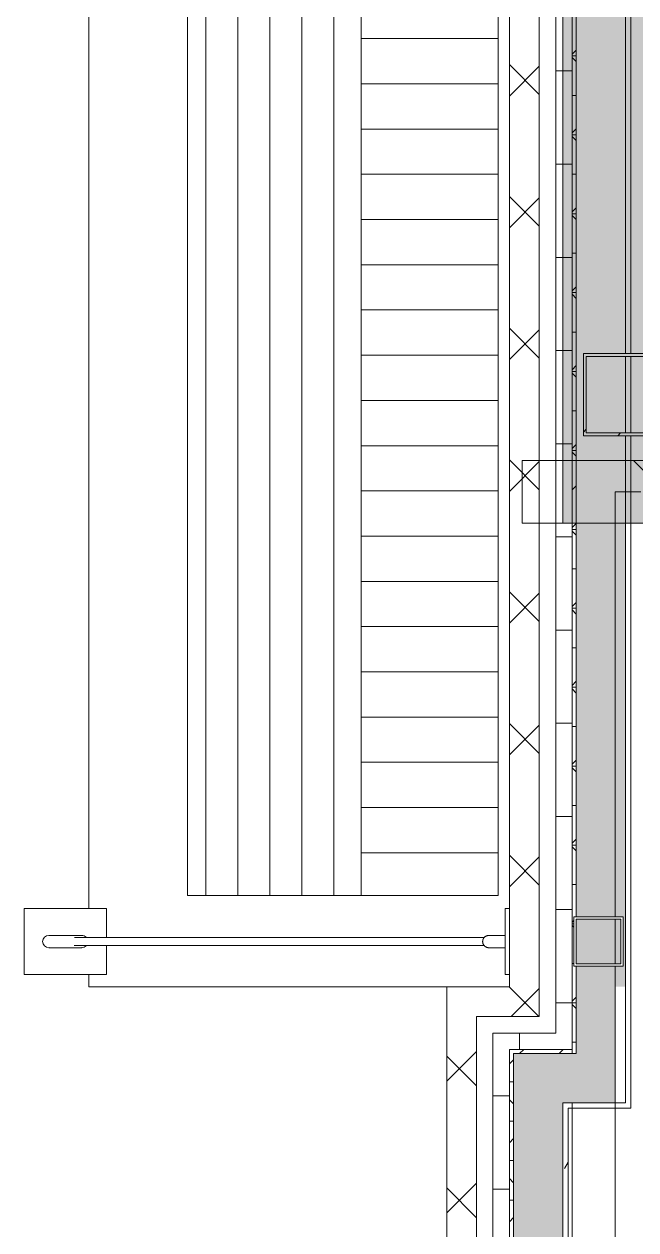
# Model space of a CAD drawing. Header units: inches. Extents: x -445 to 366, y -514 to 778.
# Drawn here: x -445.5 to -371.1, y -27.6 to 119 of the extents above; entities that cross this region are included whole.
import ezdxf

# ---------------------------------------------------------------- set-up
doc = ezdxf.new("R2010")
doc.units = ezdxf.units.IN
doc.header["$MEASUREMENT"] = 0
for name, color, linetype, lineweight in [('A-DETL', 90, 'Continuous', 9), ('A-DETL-GENF', 92, 'Continuous', 9), ('A-FLOR', 192, 'Continuous', 9), ('A-GENM', 13, 'Continuous', 9), ('A-WALL', 113, 'Continuous', 9), ('A-WALL-PATT', 111, 'Continuous', 13), ('I-WALL', 2, 'Continuous', 9), ('S-COLS', 52, 'Continuous', 9)]:
    doc.layers.add(name, color=color, linetype=linetype, lineweight=lineweight)
pattern_1 = [(0, (0, 0), (30.72, 7.68), [1.267, -21.773, 1.267, -21.773, -122.88]), (0, (0, 0), (30.72, 7.68), [-46.08, 1.267, -44.813, 1.267, -21.773, -53.76]), (0, (0, 0), (30.72, 7.68), [-115.2, 1.267, -14.093, 1.267, -37.133]), (120, (11.52, 3.84), (-22.01108, 22.7643), [1.267, -21.773, 1.267, -21.773, -122.88]), (120, (11.52, 3.84), (-22.01108, 22.7643), [-46.08, 1.267, -44.813, 1.267, -21.773, -53.76]), (120, (11.52, 3.84), (-22.01108, 22.7643), [-115.2, 1.267, -14.093, 1.267, -37.133]), (240, (15.36, 19.2), (-8.70892, -30.4443), [1.267, -21.773, 1.267, -21.773, -122.88]), (240, (15.36, 19.2), (-8.70892, -30.4443), [-46.08, 1.267, -44.813, 1.267, -21.773, -53.76]), (240, (15.36, 19.2), (-8.70892, -30.4443), [-115.2, 1.267, -14.093, 1.267, -37.133])]
pattern_2 = [(45, (0, 0), (-8.01223, 8.01223), []), (135, (0, 0), (-8.01223, -8.01223), [])]
pattern_3 = [(0, (0, 0), (0, 11.331), []), (90, (0, 0), (-11.331, 7e-16), [])]
pattern_4 = [(0, (0, 0), (0, 4.798), []), (315, (0, 0), (4.798427, 0), [6.786, -6.786]), (45, (0, 0), (4.798427, 0), [6.786, -6.786])]

# ---------------------------------------------------------------- blocks, each defined once
blk = doc.blocks.new('HSS-Hollow Structural Section-Column - HSS10X10X3_8-V9-Test Fit - Mezzanine Plan')
at = {"layer": 'S-COLS'}
h = blk.add_hatch(dxfattribs=at)
h.set_pattern_fill('FP_10', color=256, style=0, pattern_type=2)
h.set_pattern_definition([(315, (-73.956, -372.487), (9.5035, 9.5035), []), (315, (-59.556, -372.487), (9.5035, 9.5035), [])])
h.paths.add_polyline_path([(-5, 5), (-5, -5), (5, -5), (5, 5), (-4.65, 5)], flags=0)
h.paths.add_polyline_path([(-4.65, -0.13), (-4.65, 4.65), (4.65, 4.65), (4.65, -4.65), (-4.65, -4.65), (-4.65, -0.58)], flags=0)
for p, q in [((5, 5), (-5, 5)), ((-5, 5), (-5, -5)), ((-4.65, -4.65), (-4.65, 4.65)), ((-4.65, 4.65), (4.65, 4.65)), ((4.65, 4.65), (4.65, -4.65)), ((5, -5), (5, 5)), ((-5, -5), (5, -5)), ((4.65, -4.65), (-4.65, -4.65))]:
    blk.add_line(p, q, dxfattribs=at)
blk = doc.blocks.new('Wall Planter - Wall Planter-491379-Test Fit - Mezzanine Plan')
at = {"layer": 'A-GENM'}
h = blk.add_hatch(dxfattribs=at)
h.set_pattern_fill('FP_21', color=256, style=0, pattern_type=2)
h.set_pattern_definition([(90, (-419.515, 128.253), (-3.889, 2e-16), [])])
h.paths.add_polyline_path([(-409.34, 13.06), (-404.52, 13.06), (-404.52, 127.46), (-425.61, 127.46), (-425.61, 13.06)], flags=0)
h.paths.add_polyline_path([(-409.34, 128.46), (-404.52, 128.46), (-404.52, 243.45), (-425.61, 243.45), (-425.61, 128.46)], flags=0)
h = blk.add_hatch(dxfattribs=at)
h.set_pattern_fill('FP_20', color=256, style=0, pattern_type=2)
h.set_pattern_definition([(180, (-396.192, 128.253), (-7e-16, -5.5), [])])
h.paths.add_polyline_path([(-394.11, 13.06), (-387.86, 13.06), (-387.86, 127.21), (-389.16, 127.25), (-389.35, 127.34), (-389.54, 127.46), (-404.52, 127.46), (-404.52, 13.06)], flags=0)
h.paths.add_polyline_path([(-404.52, 128.46), (-389.53, 128.48), (-389.12, 128.65), (-388.37, 128.7), (-387.86, 128.71), (-387.86, 243.45), (-404.52, 243.45), (-404.52, 145.52)], flags=0)
for p, q in [((-425.61, 13.06), (-425.61, 127.46)), ((-404.52, 13.06), (-404.52, 127.46)), ((-387.86, 127.21), (-387.86, 13.06)), ((-437.63, 123.96), (-437.63, 11.46)), ((-386.49, 11.46), (-386.49, 123.96)), ((-387.86, 13.06), (-425.61, 13.06)), ((-437.63, 3.46), (-437.63, 1.96)), ((-386.49, 1.96), (-386.49, 3.46)), ((-437.63, 1.96), (-386.49, 1.96))]:
    blk.add_line(p, q, dxfattribs=at)
blk = doc.blocks.new('Canopy_Hanger - Planter Hanger Rod-853047-Test Fit - Mezzanine Plan')
at = {"layer": 'A-GENM'}
for p, q in [((-435.49, 11.46), (-445.49, 11.46)), ((-445.49, 11.46), (-445.49, 3.46)), ((-435.49, 7.96), (-435.49, 11.46)), ((-386.99, 3.46), (-386.99, 11.46)), ((-386.99, 11.46), (-386.49, 11.46)), ((-386.49, 11.46), (-386.49, 3.46)), ((-389.5, 7.96), (-439.36, 7.96)), ((-439.39, 6.96), (-389.54, 6.96)), ((-435.49, 3.46), (-435.49, 6.96)), ((-445.49, 3.46), (-435.49, 3.46)), ((-386.49, 3.46), (-386.99, 3.46))]:
    blk.add_line(p, q, dxfattribs=at)
at = {"layer": 'A-GENM', "flags": 128}
for points in [[(-438.49, 8.21), (-438.49, 8.21), (-438.49, 8.21), (-438.5, 8.21), (-438.51, 8.21), (-438.53, 8.21), (-438.54, 8.21), (-438.56, 8.21), (-438.59, 8.21), (-438.62, 8.21), (-438.64, 8.21), (-438.68, 8.21), (-438.71, 8.21), (-438.75, 8.21), (-438.79, 8.21), (-438.84, 8.21), (-438.88, 8.21), (-438.93, 8.21), (-438.98, 8.21), (-439.04, 8.21), (-439.09, 8.21), (-439.15, 8.21), (-439.21, 8.21), (-439.28, 8.21), (-439.34, 8.21), (-439.41, 8.21), (-439.47, 8.21), (-439.54, 8.21), (-439.62, 8.21), (-439.69, 8.21), (-439.76, 8.21), (-439.84, 8.21), (-439.91, 8.21), (-439.99, 8.21), (-440.07, 8.21), (-440.15, 8.21), (-440.23, 8.21), (-440.31, 8.21), (-440.39, 8.21), (-440.47, 8.21), (-440.55, 8.21), (-440.63, 8.21), (-440.7, 8.21), (-440.78, 8.21), (-440.86, 8.21), (-440.94, 8.21), (-441.02, 8.21), (-441.1, 8.21), (-441.17, 8.21), (-441.25, 8.21), (-441.32, 8.21), (-441.39, 8.21), (-441.46, 8.21), (-441.53, 8.21), (-441.6, 8.21), (-441.66, 8.21), (-441.73, 8.21), (-441.79, 8.21), (-441.85, 8.21), (-441.91, 8.21), (-441.96, 8.21), (-442.01, 8.21), (-442.06, 8.21), (-442.11, 8.21), (-442.16, 8.21), (-442.2, 8.21), (-442.24, 8.21), (-442.28, 8.21), (-442.31, 8.21), (-442.34, 8.21), (-442.37, 8.21), (-442.4, 8.21), (-442.42, 8.21), (-442.44, 8.21), (-442.45, 8.21), (-442.47, 8.21), (-442.48, 8.21), (-442.48, 8.21), (-442.49, 8.21), (-442.49, 8.21)], [(-389.74, 7.46), (-389.74, 7.49), (-389.73, 7.52), (-389.73, 7.55), (-389.73, 7.58), (-389.72, 7.6), (-389.72, 7.63), (-389.71, 7.66), (-389.7, 7.69), (-389.69, 7.72), (-389.68, 7.75), (-389.67, 7.78), (-389.65, 7.8), (-389.64, 7.83), (-389.62, 7.85), (-389.61, 7.88), (-389.59, 7.9), (-389.57, 7.93), (-389.55, 7.95), (-389.53, 7.97), (-389.51, 7.99), (-389.49, 8.01), (-389.46, 8.03), (-389.44, 8.05), (-389.42, 8.07), (-389.39, 8.09), (-389.37, 8.1), (-389.34, 8.12), (-389.31, 8.13), (-389.29, 8.14), (-389.26, 8.16), (-389.23, 8.17), (-389.2, 8.17), (-389.17, 8.18), (-389.14, 8.19), (-389.11, 8.2), (-389.08, 8.2), (-389.05, 8.2), (-389.02, 8.21), (-388.99, 8.21), (-388.99, 8.21)], [(-388.99, 6.71), (-389.02, 6.71), (-389.05, 6.71), (-389.08, 6.71), (-389.11, 6.72), (-389.14, 6.72), (-389.17, 6.73), (-389.19, 6.74), (-389.22, 6.74), (-389.25, 6.75), (-389.28, 6.77), (-389.31, 6.78), (-389.33, 6.79), (-389.36, 6.81), (-389.39, 6.82), (-389.41, 6.84), (-389.43, 6.85), (-389.46, 6.87), (-389.48, 6.89), (-389.5, 6.91), (-389.52, 6.93), (-389.55, 6.96), (-389.56, 6.98), (-389.58, 7), (-389.6, 7.03), (-389.62, 7.05), (-389.63, 7.08), (-389.65, 7.1), (-389.66, 7.13), (-389.67, 7.16), (-389.69, 7.18), (-389.7, 7.21), (-389.71, 7.24), (-389.71, 7.27), (-389.72, 7.3), (-389.73, 7.33), (-389.73, 7.36), (-389.73, 7.39), (-389.74, 7.42), (-389.74, 7.45), (-389.74, 7.46)], [(-386.99, 8.21), (-387.07, 8.21), (-387.15, 8.21), (-387.23, 8.21), (-387.31, 8.21), (-387.38, 8.21), (-387.46, 8.21), (-387.54, 8.21), (-387.62, 8.21), (-387.69, 8.21), (-387.77, 8.21), (-387.84, 8.21), (-387.91, 8.21), (-387.98, 8.21), (-388.05, 8.21), (-388.12, 8.21), (-388.18, 8.21), (-388.24, 8.21), (-388.31, 8.21), (-388.36, 8.21), (-388.42, 8.21), (-388.48, 8.21), (-388.53, 8.21), (-388.58, 8.21), (-388.63, 8.21), (-388.67, 8.21), (-388.71, 8.21), (-388.75, 8.21), (-388.79, 8.21), (-388.82, 8.21), (-388.85, 8.21), (-388.88, 8.21), (-388.9, 8.21), (-388.92, 8.21), (-388.94, 8.21), (-388.96, 8.21), (-388.97, 8.21), (-388.98, 8.21), (-388.98, 8.21), (-388.99, 8.21), (-388.99, 8.21)], [(-388.99, 8.21), (-388.99, 8.21), (-388.98, 8.21), (-388.97, 8.21), (-388.96, 8.21), (-388.95, 8.21), (-388.93, 8.21), (-388.91, 8.21), (-388.89, 8.21), (-388.86, 8.21), (-388.83, 8.21), (-388.8, 8.21), (-388.76, 8.21), (-388.72, 8.21), (-388.68, 8.21), (-388.64, 8.21), (-388.59, 8.21), (-388.54, 8.21), (-388.49, 8.21), (-388.44, 8.21), (-388.38, 8.21), (-388.32, 8.21), (-388.26, 8.21), (-388.2, 8.21), (-388.13, 8.21), (-388.07, 8.21), (-388, 8.21), (-387.93, 8.21), (-387.86, 8.21), (-387.79, 8.21), (-387.71, 8.21), (-387.64, 8.21), (-387.56, 8.21), (-387.48, 8.21), (-387.41, 8.21), (-387.33, 8.21), (-387.25, 8.21), (-387.17, 8.21), (-387.09, 8.21), (-387.01, 8.21), (-386.99, 8.21)], [(-442.49, 6.71), (-442.49, 6.71), (-442.48, 6.71), (-442.47, 6.71), (-442.46, 6.71), (-442.45, 6.71), (-442.43, 6.71), (-442.41, 6.71), (-442.39, 6.71), (-442.36, 6.71), (-442.33, 6.71), (-442.3, 6.71), (-442.26, 6.71), (-442.22, 6.71), (-442.18, 6.71), (-442.14, 6.71), (-442.09, 6.71), (-442.04, 6.71), (-441.99, 6.71), (-441.94, 6.71), (-441.88, 6.71), (-441.82, 6.71), (-441.76, 6.71), (-441.7, 6.71), (-441.63, 6.71), (-441.57, 6.71), (-441.5, 6.71), (-441.43, 6.71), (-441.36, 6.71), (-441.29, 6.71), (-441.21, 6.71), (-441.14, 6.71), (-441.06, 6.71), (-440.98, 6.71), (-440.91, 6.71), (-440.83, 6.71), (-440.75, 6.71), (-440.67, 6.71), (-440.59, 6.71), (-440.51, 6.71), (-440.43, 6.71), (-440.35, 6.71), (-440.27, 6.71), (-440.19, 6.71), (-440.11, 6.71), (-440.03, 6.71), (-439.95, 6.71), (-439.88, 6.71), (-439.8, 6.71), (-439.73, 6.71), (-439.65, 6.71), (-439.58, 6.71), (-439.51, 6.71), (-439.44, 6.71), (-439.38, 6.71), (-439.31, 6.71), (-439.25, 6.71), (-439.18, 6.71), (-439.12, 6.71), (-439.07, 6.71), (-439.01, 6.71), (-438.96, 6.71), (-438.91, 6.71), (-438.86, 6.71), (-438.82, 6.71), (-438.77, 6.71), (-438.73, 6.71), (-438.7, 6.71), (-438.66, 6.71), (-438.63, 6.71), (-438.6, 6.71), (-438.58, 6.71), (-438.55, 6.71), (-438.54, 6.71), (-438.52, 6.71), (-438.51, 6.71), (-438.5, 6.71), (-438.49, 6.71), (-438.49, 6.71), (-438.49, 6.71)], [(-386.99, 6.71), (-387.07, 6.71), (-387.15, 6.71), (-387.23, 6.71), (-387.31, 6.71), (-387.38, 6.71), (-387.46, 6.71), (-387.54, 6.71), (-387.62, 6.71), (-387.69, 6.71), (-387.77, 6.71), (-387.84, 6.71), (-387.91, 6.71), (-387.98, 6.71), (-388.05, 6.71), (-388.12, 6.71), (-388.18, 6.71), (-388.24, 6.71), (-388.31, 6.71), (-388.36, 6.71), (-388.42, 6.71), (-388.48, 6.71), (-388.53, 6.71), (-388.58, 6.71), (-388.63, 6.71), (-388.67, 6.71), (-388.71, 6.71), (-388.75, 6.71), (-388.79, 6.71), (-388.82, 6.71), (-388.85, 6.71), (-388.88, 6.71), (-388.9, 6.71), (-388.92, 6.71), (-388.94, 6.71), (-388.96, 6.71), (-388.97, 6.71), (-388.98, 6.71), (-388.98, 6.71), (-388.99, 6.71), (-388.99, 6.71)], [(-388.99, 6.71), (-388.99, 6.71), (-388.98, 6.71), (-388.97, 6.71), (-388.96, 6.71), (-388.95, 6.71), (-388.93, 6.71), (-388.91, 6.71), (-388.89, 6.71), (-388.86, 6.71), (-388.83, 6.71), (-388.8, 6.71), (-388.76, 6.71), (-388.72, 6.71), (-388.68, 6.71), (-388.64, 6.71), (-388.59, 6.71), (-388.54, 6.71), (-388.49, 6.71), (-388.44, 6.71), (-388.38, 6.71), (-388.32, 6.71), (-388.26, 6.71), (-388.2, 6.71), (-388.13, 6.71), (-388.07, 6.71), (-388, 6.71), (-387.93, 6.71), (-387.86, 6.71), (-387.79, 6.71), (-387.71, 6.71), (-387.64, 6.71), (-387.56, 6.71), (-387.48, 6.71), (-387.41, 6.71), (-387.33, 6.71), (-387.25, 6.71), (-387.17, 6.71), (-387.09, 6.71), (-387.01, 6.71), (-386.99, 6.71)]]:
    blk.add_lwpolyline(points, dxfattribs=at)
at = {"layer": 'A-GENM'}
for centre, start, end in [((-442.49, 7.46), 90, 270), ((-442.49, 7.46), 83.8411, 90), ((-438.49, 7.46), 90, 96.2995), ((-438.49, 7.46), 45, 90), ((-442.49, 7.46), 270, 276.2995), ((-438.49, 7.46), 263.7005, 270), ((-438.49, 7.46), 270, 315)]:
    blk.add_arc(centre, 0.75, start, end, dxfattribs=at)
blk = doc.blocks.new('HSS-Hollow Structural Section-Column - HSS6X6X5_16-894621-Test Fit - Mezzanine Plan')
at = {"layer": 'S-COLS'}
h = blk.add_hatch(dxfattribs=at)
h.set_pattern_fill('FP_26', color=256, style=0, pattern_type=2)
h.set_pattern_definition([(45, (375.674, -7.456), (-9.5035, 9.5035), []), (45, (375.674, 6.944), (-9.5035, 9.5035), [])])
h.paths.add_polyline_path([(-2.63, -3), (3, -3), (3, 3), (-3, 3), (-3, -3), (-2.69, -3)], flags=0)
h.paths.add_polyline_path([(-2.62, -2.71), (-2.71, -2.71), (-2.69, 2.71), (2.71, 2.71), (2.68, -2.71)], flags=0)
for p, q in [((3, 3), (-3, 3)), ((-3, 3), (-3, -3)), ((3, -3), (3, 3)), ((-2.71, -2.71), (-2.71, 2.71)), ((-2.71, 2.71), (2.71, 2.71)), ((2.71, 2.71), (2.71, -2.71)), ((2.71, -2.71), (-2.71, -2.71)), ((-3, -3), (3, -3))]:
    blk.add_line(p, q, dxfattribs=at)
blk = doc.blocks.new('Hecht_PAD_AA-Arch_detached_rvt-1-Test Fit - Mezzanine Plan')
at = {"layer": 'A-WALL-PATT'}
h = blk.add_hatch(dxfattribs=at)
h.set_pattern_fill('FP_4', color=256, style=0, pattern_type=2)
h.set_pattern_definition(pattern_2)
h.paths.add_polyline_path([(-394.11, -93.92), (-390.49, -93.92), (-390.49, -1.67), (-394.11, -1.67), (-394.11, -15.07)], flags=0)
h.paths.add_polyline_path([(-391.17, 257.58), (-390.49, 257.58), (-390.49, 322.33), (-379.99, 322.33), (-379.99, 325.96), (-394.11, 325.96), (-394.11, 257.58)], flags=0)
h = blk.add_hatch(dxfattribs=at)
h.set_pattern_fill('FP_1', color=256, style=0, pattern_type=2)
h.set_pattern_definition(pattern_1)
h.paths.add_polyline_path([(-379.99, -93.92), (-379.36, -93.92), (-379.36, -12.79), (-379.99, -12.79), (-379.99, -30.04)], flags=0)
h.paths.add_polyline_path([(-379.36, 268.71), (-379.36, 295.96), (-379.99, 295.96), (-379.99, 268.71)], flags=0)
h.paths.add_polyline_path([(-379.99, 303.58), (-379.36, 303.58), (-379.36, 325.96), (-379.99, 325.96), (-379.99, 306.11)], flags=0)
h = blk.add_hatch(dxfattribs=at)
h.set_pattern_fill('FP_2', color=256, style=0, pattern_type=2)
h.set_pattern_definition(pattern_3)
h.paths.add_polyline_path([(-388.49, -93.92), (-386.49, -93.92), (-386.53, -5.67), (-388.49, -5.67), (-388.49, -15.07)], flags=0)
h.paths.add_polyline_path([(-386.49, 261.58), (-386.49, 322.33), (-388.49, 322.33), (-388.49, 261.58), (-387.86, 261.58)], flags=0)
h = blk.add_hatch(dxfattribs=at)
h.set_pattern_fill('FP_3', color=256, style=0, pattern_type=2)
h.set_pattern_definition(pattern_4)
h.paths.add_polyline_path([(-386.49, -93.92), (-385.99, -93.92), (-385.99, -6.17), (-386.49, -6.17), (-386.49, -15.07)], flags=0)
h.paths.add_polyline_path([(-385.99, 262.08), (-385.99, 322.33), (-386.49, 322.33), (-386.49, 262.08)], flags=0)
h = blk.add_hatch(color=256, dxfattribs=at)
h.paths.add_polyline_path([(-385.99, -93.92), (-379.99, -93.92), (-379.99, -12.17), (-385.99, -12.17), (-385.99, -15.07)], flags=0)
h.paths.add_polyline_path([(-385.98, 268.08), (-379.99, 268.08), (-379.99, 295.96), (-384.92, 295.96), (-384.92, 303.58), (-379.99, 303.58), (-379.99, 322.33), (-385.99, 322.33), (-385.99, 268.08)], flags=0)
h = blk.add_hatch(dxfattribs=at)
h.set_pattern_fill('FP_1', color=256, style=0, pattern_type=2)
h.set_pattern_definition(pattern_1)
h.paths.add_polyline_path([(-371.9, 65.96), (-371.74, 65.96), (-371.74, 68.96), (-372.36, 68.96), (-372.36, 65.96)], flags=0)
h.paths.add_polyline_path([(-371.9, 69.3), (-371.74, 69.3), (-371.74, 78.61), (-372.36, 78.61), (-372.36, 69.3)], flags=0)
h.paths.add_polyline_path([(-371.74, 78.96), (-371.74, 162.33), (-372.36, 162.33), (-372.36, 78.96), (-371.93, 78.96)], flags=0)
h.paths.add_polyline_path([(-372.15, 169.96), (-371.74, 169.96), (-371.74, 268.08), (-372.36, 268.08), (-372.36, 169.96)], flags=0)
h = blk.add_hatch(dxfattribs=at)
h.set_pattern_fill('FP_3', color=256, style=0, pattern_type=2)
h.set_pattern_definition(pattern_4)
h.paths.add_polyline_path([(-378.86, -5.67), (-378.36, -5.63), (-378.38, 4.46), (-378.67, 4.46), (-378.67, 10.46), (-378.36, 10.46), (-378.36, 58.33), (-378.86, 58.33), (-378.86, -3.67)], flags=0)
h.paths.add_polyline_path([(-378.38, 4.75), (-378.36, 4.77), (-378.38, 10.16)], flags=0)
h.paths.add_polyline_path([(-378.86, 65.96), (-378.36, 65.96), (-378.38, 124.96), (-378.67, 124.96), (-378.67, 130.96), (-378.36, 130.96), (-378.36, 162.33), (-378.86, 162.33), (-378.86, 91.99)], flags=0)
h.paths.add_polyline_path([(-378.53, 169.96), (-378.36, 169.96), (-378.38, 245.46), (-378.67, 245.46), (-378.67, 251.46), (-378.36, 251.46), (-378.36, 261.58), (-378.86, 261.54), (-378.86, 169.96)], flags=0)
h.paths.add_polyline_path([(-378.38, 245.75), (-378.36, 245.77), (-378.38, 251.16)], flags=0)
h = blk.add_hatch(color=256, dxfattribs=at)
h.paths.add_polyline_path([(-378.36, -6.17), (-373.61, -6.17), (-373.61, 1.96), (-372.36, 1.96), (-372.36, 68.96), (-377.49, 68.96), (-377.49, 78.96), (-372.36, 78.96), (-372.38, 262.08), (-378.36, 262.08), (-378.36, 251.46), (-372.67, 251.46), (-372.67, 245.46), (-378.36, 245.46), (-378.36, 130.96), (-372.67, 130.96), (-372.67, 124.96), (-378.36, 124.96), (-378.36, 10.46), (-372.67, 10.46), (-372.67, 4.46), (-378.36, 4.46), (-378.36, -5.67)], flags=0)
h.paths.add_polyline_path([(-378.3, 4.75), (-372.97, 4.75), (-373, 10.16), (-378.36, 10.14), (-378.36, 4.75)], flags=0)
h.paths.add_polyline_path([(-373, 69.3), (-372.36, 69.3), (-372.36, 78.61), (-377.14, 78.61), (-377.14, 69.3), (-376.76, 69.3)], flags=0)
h.paths.add_polyline_path([(-375.43, 125.25), (-372.97, 125.25), (-373, 130.66), (-378.36, 130.64), (-378.36, 125.25)], flags=0)
h.paths.add_polyline_path([(-372.97, 245.75), (-373, 251.16), (-378.36, 251.14), (-378.36, 245.75), (-373, 245.75)], flags=0)
h = blk.add_hatch(dxfattribs=at)
h.set_pattern_fill('FP_2', color=256, style=0, pattern_type=2)
h.set_pattern_definition(pattern_3)
h.paths.add_polyline_path([(-379.36, -3.67), (-378.86, -3.67), (-378.86, 169.16), (-380.86, 169.43), (-380.86, -3.67), (-379.99, -3.67)], flags=0)
h.paths.add_polyline_path([(-379.53, 169.96), (-378.86, 169.96), (-378.86, 259.58), (-380.86, 259.58), (-380.86, 169.96), (-379.99, 169.96)], flags=0)
h = blk.add_hatch(dxfattribs=at)
h.set_pattern_fill('FP_4', color=256, style=0, pattern_type=2)
h.set_pattern_definition(pattern_2)
h.paths.add_polyline_path([(-386.49, 1.96), (-382.86, 1.96), (-382.86, 253.96), (-386.49, 253.96), (-386.49, 3.46)], flags=0)
h = blk.add_hatch(dxfattribs=at)
h.set_pattern_fill('FP_19', color=256, style=0, pattern_type=2)
h.set_pattern_definition([(45, (0, 0), (-8.4853, 8.4853), []), (135, (0, 0), (-8.4853, -8.4853), [])])
h.paths.add_polyline_path([(-372.36, 58.33), (-318.86, 58.33), (-318.86, 65.96), (-372.36, 65.96), (-372.36, 59.97)], flags=0)
h.paths.add_polyline_path([(-378.86, 58.33), (-378.36, 58.33), (-378.36, 65.96), (-378.86, 65.96), (-378.86, 59.12)], flags=0)
h = blk.add_hatch(dxfattribs=at)
h.set_pattern_fill('FP_4', color=256, style=0, pattern_type=2)
h.set_pattern_definition(pattern_2)
h.paths.add_polyline_path([(-386.49, -1.67), (-382.86, -1.67), (-382.86, 1.96), (-394.11, 1.96), (-394.11, -1.67), (-387.86, -1.67)], flags=0)
h = blk.add_hatch(dxfattribs=at)
h.set_pattern_fill('FP_2', color=256, style=0, pattern_type=2)
h.set_pattern_definition(pattern_3)
h.paths.add_polyline_path([(-388.49, -5.67), (-378.86, -5.67), (-378.86, -3.67), (-388.49, -3.67)], flags=0)
h = blk.add_hatch(dxfattribs=at)
h.set_pattern_fill('FP_3', color=256, style=0, pattern_type=2)
h.set_pattern_definition(pattern_4)
h.paths.add_polyline_path([(-386.32, -6.17), (-378.36, -6.17), (-378.36, -5.67), (-386.49, -5.67), (-386.49, -6.17)], flags=0)
blk.add_hatch(color=256, dxfattribs=at).paths.add_polyline_path([(-378.36, -12.17), (-373.61, -12.17), (-373.61, -6.17), (-385.99, -6.17), (-385.99, -12.17), (-379.36, -12.17)], flags=0)
at = {"layer": 'A-WALL'}
for p, q in [((-382.86, 1.96), (-382.86, 253.96)), ((-380.86, 1.96), (-380.86, 253.96)), ((-378.86, 1.96), (-378.86, 253.96)), ((-372.36, 78.96), (-372.36, 253.96)), ((-371.74, 78.96), (-371.74, 253.96)), ((-378.36, 10.46), (-378.36, 124.96)), ((-386.49, 123.96), (-386.49, 11.46)), ((-372.36, 69.3), (-372.36, 78.61)), ((-371.74, 69.3), (-371.74, 78.61)), ((-372.36, 1.96), (-372.36, 68.96)), ((-371.74, 1.96), (-371.74, 68.96)), ((-378.36, 4.75), (-378.36, 10.16)), ((-378.36, 1.96), (-378.36, 4.46)), ((-386.49, 3.46), (-386.49, 1.96)), ((-386.49, 1.96), (-394.11, 1.96)), ((-394.11, 1.96), (-394.11, -1.67)), ((-382.86, 1.96), (-382.86, -1.67)), ((-380.86, 1.96), (-380.86, -1.67)), ((-378.86, 1.96), (-378.86, -3.67)), ((-378.36, 1.96), (-378.36, -5.67)), ((-372.36, 1.96), (-372.36, -6.17)), ((-371.74, -12.17), (-371.74, 1.96)), ((-394.11, -1.67), (-394.11, -12.79)), ((-390.49, -3.67), (-390.49, -1.67)), ((-390.49, -1.67), (-382.86, -1.67)), ((-380.86, -1.67), (-380.86, -3.67)), ((-390.49, -12.79), (-390.49, -3.67)), ((-388.49, -5.67), (-388.49, -3.67)), ((-388.49, -3.67), (-380.86, -3.67)), ((-378.86, -3.67), (-378.86, -5.67)), ((-388.49, -12.79), (-388.49, -5.67)), ((-386.49, -6.17), (-386.49, -5.67)), ((-386.49, -5.67), (-378.86, -5.67)), ((-378.36, -5.67), (-378.36, -6.17)), ((-386.49, -12.79), (-386.49, -6.17)), ((-385.99, -12.17), (-385.99, -6.17)), ((-385.99, -6.17), (-378.36, -6.17)), ((-372.36, -6.17), (-372.36, -12.17)), ((-394.11, -12.79), (-394.11, -93.92)), ((-390.49, -12.79), (-390.49, -93.92)), ((-388.49, -12.79), (-388.49, -93.92)), ((-386.49, -12.79), (-386.49, -93.92)), ((-385.99, -12.79), (-385.99, -12.17)), ((-385.99, -12.79), (-385.99, -93.92)), ((-379.99, -12.79), (-379.99, -12.17)), ((-379.99, -12.17), (-372.36, -12.17)), ((-379.99, -12.79), (-379.99, -93.92)), ((-379.36, -93.92), (-379.36, -12.79)), ((-379.36, -12.79), (-371.74, -12.79)), ((-371.74, -12.79), (-371.74, -12.17))]:
    blk.add_line(p, q, dxfattribs=at)
at = {"layer": 'I-WALL'}
for p, q in [((-326.49, 65.96), (-384.92, 65.96)), ((-384.92, 65.96), (-384.92, 58.33)), ((-384.92, 58.33), (-318.86, 58.33))]:
    blk.add_line(p, q, dxfattribs=at)
for name, p in [('Wall Planter - Wall Planter-491379-Test Fit - Mezzanine Plan', (0, 0)), ('Canopy_Hanger - Planter Hanger Rod-853047-Test Fit - Mezzanine Plan', (0, 0)), ('HSS-Hollow Structural Section-Column - HSS6X6X5_16-894621-Test Fit - Mezzanine Plan', (-375.67, 7.46))]:
    blk.add_blockref(name, p)
at = {"rotation": 90.00000000000017}
blk.add_blockref('HSS-Hollow Structural Section-Column - HSS10X10X3_8-V9-Test Fit - Mezzanine Plan', (-372.49, 73.96), dxfattribs=at)

msp = doc.modelspace()

# ---------------------------------------------------------------- hatches: boundary and pattern name
at = {"layer": 'A-DETL-GENF'}
h = msp.add_hatch(color=256, dxfattribs=at)
h.paths.add_polyline_path([(-191.29, -481.67), (77.42, -481.67), (77.42, -473.54), (-206.49, -473.54), (-206.49, -481.67)], flags=0)
h.paths.add_polyline_path([(-282.14, -478.04), (-246.48, -478), (-246.48, -473.54), (-285.99, -473.54), (-285.99, -478.04)], flags=0)
h.paths.add_polyline_path([(-382.08, -478.04), (-357.99, -478), (-357.99, -473.54), (-385.99, -473.54), (-385.99, -324.11), (-390.49, -324.11), (-390.45, -478.04), (-386.62, -478.04)], flags=0)
h.paths.add_polyline_path([(-9.58, -467.54), (77.42, -467.54), (77.42, -466.42), (-38.24, -466.42), (-38.24, -353.92), (-42.58, -353.92), (-38.52, -357.78), (-45.86, -458.79), (-45.86, -457.54), (-183.36, -457.54), (-183.36, -456.04), (-128.99, -456.04), (-129.69, -454.54), (-183.36, -454.54), (-183.36, -415.54), (-147.87, -415.54), (-148.34, -414.54), (-92.36, -414.54), (-92.37, -404.54), (-183.36, -404.54), (-183.36, -364.54), (-84.26, -364.54), (-84.26, -363.04), (-183.36, -363.04), (-183.36, -362.87), (-248.91, -362.87), (-248.91, -456.21), (-202.33, -456.21), (-202.33, -456.04), (-202.2, -456.04), (-202.2, -456.21), (-200.37, -456.21), (-200.37, -456.69), (-202.2, -456.69), (-202.2, -457.54), (-250.24, -457.54), (-250.24, -361.54), (-45.86, -361.54), (-45.86, -353.92), (-257.86, -353.92), (-257.86, -466.42), (-285.99, -466.42), (-285.99, -467.54), (-29.7, -467.54)], flags=0)
h.paths.add_polyline_path([(-373, -467.54), (-357.99, -467.54), (-357.99, -466.42), (-378.86, -466.42), (-378.86, -324.11), (-379.99, -324.11), (-379.99, -467.54), (-376.84, -467.54)], flags=0)
h.paths.add_polyline_path([(-42.05, -462.61), (-45.86, -462.61), (-45.86, -458.79)], flags=0)
h.paths.add_polyline_path([(-127.69, -413.04), (-183.36, -413.04), (-183.36, -412.54), (-149.27, -412.54), (-149.74, -411.54), (-95, -411.52), (-94.97, -411.44), (-95.06, -411.17), (-95.36, -410.75), (-95.36, -407.54), (-183.36, -407.54), (-183.36, -406.04), (-93.86, -406.04), (-93.86, -413.04), (-123.14, -413.04)], flags=0)
h.paths.add_polyline_path([(-95.89, -408.94), (-95.89, -408.94), (-95.74, -408.94)], flags=0)
h.paths.add_polyline_path([(-378.36, 58.33), (-378.36, 124.96), (-372.67, 124.96), (-372.67, 130.96), (-378.36, 130.96), (-378.36, 245.46), (-372.67, 245.46), (-372.67, 251.46), (-378.36, 251.46), (-378.36, 262.08), (-379.99, 262.08), (-379.99, 58.33), (-378.86, 58.33)], flags=0)
h.paths.add_polyline_path([(-318.86, 58.33), (-318.86, 162.33), (-294.86, 162.33), (-294.86, 303.58), (-379.99, 303.58), (-379.99, 268.08), (-372.36, 268.08), (-372.36, 78.96), (-377.49, 78.96), (-377.49, 68.96), (-372.36, 68.96), (-372.36, 58.33), (-336.65, 58.33)], flags=0)
h.paths.add_polyline_path([(-372.36, 69.3), (-377.14, 69.3), (-377.14, 78.61), (-372.36, 78.61), (-372.36, 71.3)], flags=0)
h.paths.add_polyline_path([(-375.43, 125.25), (-378.36, 125.27), (-378.36, 130.66), (-372.97, 130.66), (-373, 125.25)], flags=0)
h.paths.add_polyline_path([(-140.49, 173.33), (-142.86, 165.71), (-148.11, 165.71), (-141.53, 172.29)], flags=0)
h.paths.add_polyline_path([(-44.49, 173.33), (-44.49, 165.71), (-140.49, 165.71), (-140.49, 173.33), (-45.92, 173.33)], flags=0)
h.paths.add_polyline_path([(-36.86, 130.46), (-36.86, 165.71), (-44.49, 173.33), (-44.49, 275.33), (-36.86, 282.96), (-140.49, 282.96), (-92.49, 279.14), (-140.49, 275.33), (-148.11, 282.96), (-148.11, 130.46), (-44.49, 130.46)], flags=0)
h.paths.add_polyline_path([(-372.97, 245.75), (-378.36, 245.77), (-378.36, 251.16), (-372.97, 251.16)], flags=0)
h.paths.add_polyline_path([(-73.14, 271.83), (-73.14, 271.83), (-71.93, 271.83)], flags=0)
h.paths.add_polyline_path([(-136.11, 578.33), (-39.24, 578.33), (-39.24, 578.83), (41.51, 578.83), (41.51, 593.58), (-138.49, 593.58), (-138.49, 578.33)], flags=0)
h.paths.add_polyline_path([(37.89, 579.46), (-134.86, 579.46), (-134.86, 585.46), (37.89, 585.46)], flags=0)

# ---------------------------------------------------------------- linework, layer by layer
at = {"layer": 'A-DETL'}
for p, q in [((-379.99, 303.58), (-379.99, 58.33)), ((-379.99, 58.33), (-318.86, 58.33))]:
    msp.add_line(p, q, dxfattribs=at)
at = {"layer": 'A-FLOR'}
for p, q in [((-378.36, 58.33), (-378.86, 58.33)), ((-378.86, 58.33), (-378.86, -6.17)), ((-318.86, 58.33), (-372.36, 58.33)), ((-378.86, -12.17), (-378.86, -394.54))]:
    msp.add_line(p, q, dxfattribs=at)
at = {"layer": 'I-WALL'}
for p, q in [((-373.61, 62.14), (-373.61, 10.46)), ((-370.49, 62.14), (-373.61, 62.14)), ((-373.61, 10.16), (-373.61, 4.75)), ((-373.61, 4.46), (-373.61, -96.42))]:
    msp.add_line(p, q, dxfattribs=at)

# ---------------------------------------------------------------- block references
msp.add_blockref('Hecht_PAD_AA-Arch_detached_rvt-1-Test Fit - Mezzanine Plan', (0, 0))

doc.saveas('drawing.dxf')
